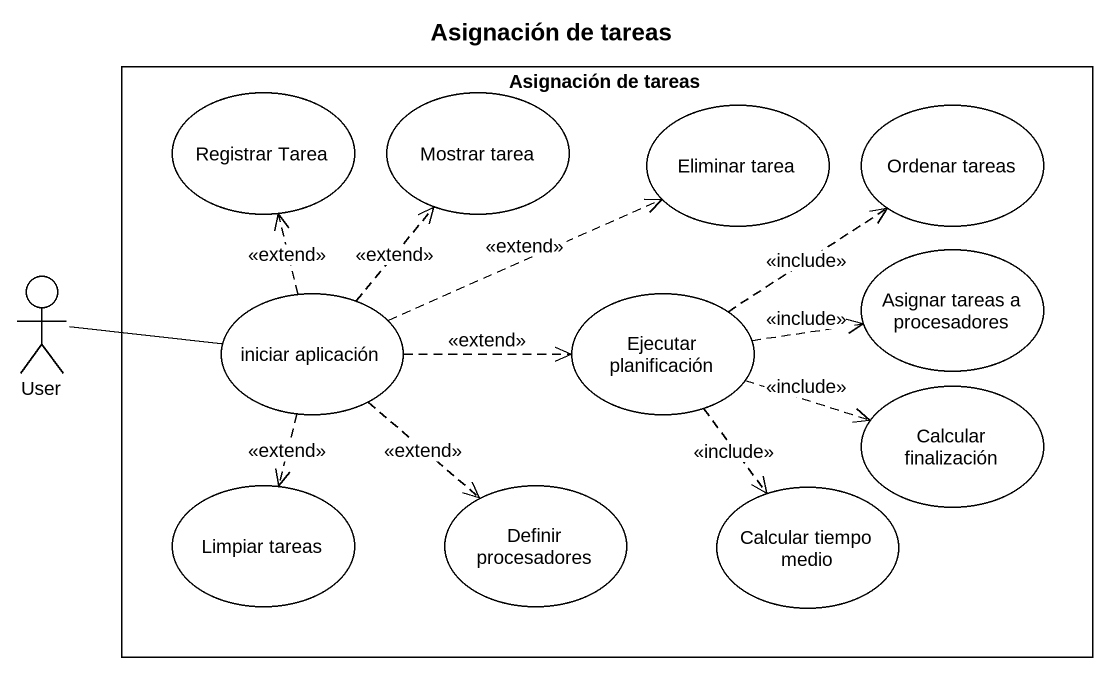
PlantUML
@startuml
title Asignación de tareas
rectangle "Asignación de tareas" as Asignación_de_tareas {
  usecase "Registrar Tarea" as Registrar_Tarea
  usecase "Mostrar tarea" as Mostrar_tarea
  usecase "Eliminar tarea" as Eliminar_tarea
  usecase "Ordenar tareas" as Ordenar_tareas
  usecase "iniciar aplicación" as iniciar_aplicación
  usecase "Ejecutar planificación" as Ejecutar_planificación
  usecase "Asignar tareas a procesadores" as Asignar_tareas_a
  usecase "Calcular finalización" as Calcular_finalización
  usecase "Limpiar tareas" as Limpiar_tareas
  usecase "Definir procesadores" as Definir_procesadores
  usecase "Calcular tiempo medio" as Calcular_tiempo_medio
}
actor User
User -right- iniciar_aplicación
iniciar_aplicación .up.> Registrar_Tarea : <<extend>>
iniciar_aplicación .up.> Mostrar_tarea : <<extend>>
iniciar_aplicación .right.> Eliminar_tarea : <<extend>>
iniciar_aplicación .right.> Ejecutar_planificación : <<extend>>
iniciar_aplicación ..> Limpiar_tareas : <<extend>>
iniciar_aplicación ..> Definir_procesadores : <<extend>>
Ejecutar_planificación .up.> Ordenar_tareas : <<include>>
Ejecutar_planificación .right.> Asignar_tareas_a : <<include>>
Ejecutar_planificación .right.> Calcular_finalización : <<include>>
Ejecutar_planificación ..> Calcular_tiempo_medio : <<include>>
@enduml
